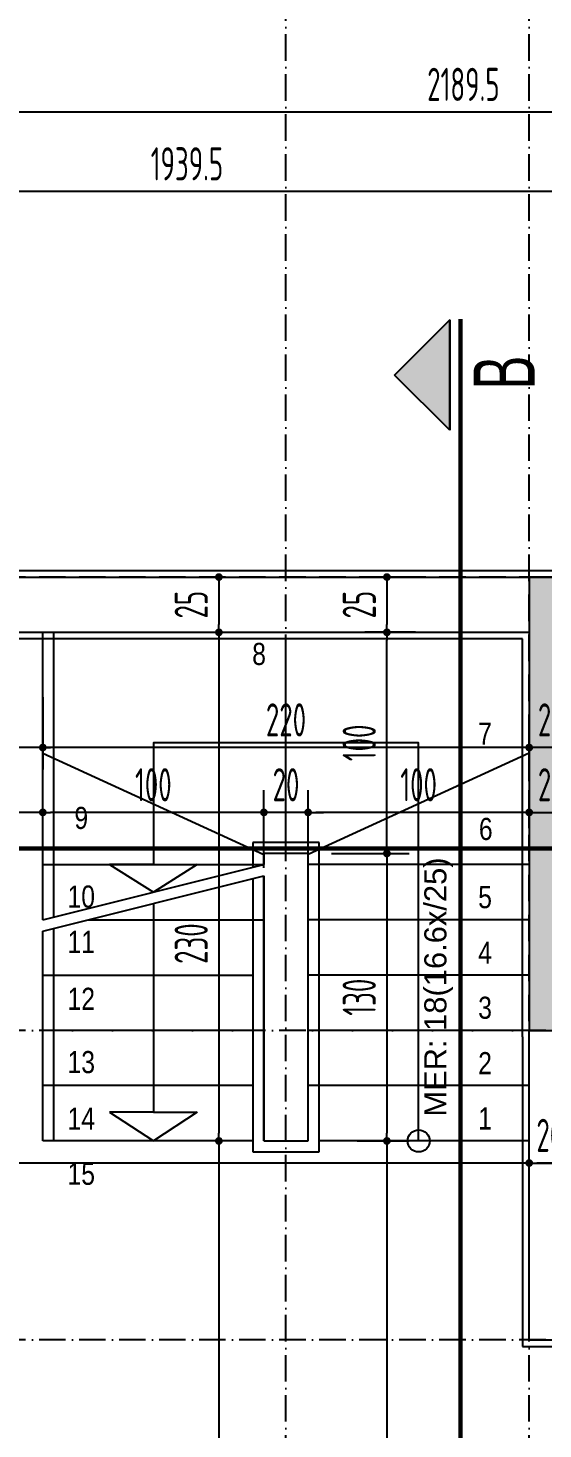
# Model space of a CAD drawing. Extents: x 41749 to 92598, y -24291 to 29432.
# Drawn here: x 49971 to 50204, y -22681 to -22048 of the extents above; entities that cross this region are included whole.
import ezdxf

# ---------------------------------------------------------------- set-up
doc = ezdxf.new("R2010")
doc.units = 0
doc.header["$MEASUREMENT"] = 0
doc.header["$PDMODE"] = 3
doc.linetypes.add('ACAD_ISO10W100', pattern=[18, 12, -3, 0, -3])
doc.linetypes.add('DASHED', pattern=[0.75, 0.5, -0.25])
doc.layers.get('0').update_dxf_attribs({"linetype": 'CONTINUOUS'})
doc.layers.get('Defpoints').update_dxf_attribs({"linetype": 'CONTINUOUS'})
for name, color, linetype in [('AKS', 10, 'CONTINUOUS'), ('DUVAR', 6, 'CONTINUOUS'), ('İÇ ÖLÇÜ', 95, 'CONTINUOUS'), ('KOLON', 5, 'CONTINUOUS'), ('MERBAS', 231, 'CONTINUOUS'), ('MERDIVEN', 3, 'CONTINUOUS'), ('OLCU', 3, 'CONTINUOUS'), ('SıVA', 7, 'CONTINUOUS'), ('tar', 12, 'CONTINUOUS'), ('YAZI', 7, 'CONTINUOUS')]:
    doc.layers.add(name, color=color, linetype=linetype)
doc.styles.add('OLCU', font='isocpeur.ttf', dxfattribs={"width": 0.59})
doc.styles.add('POZ', font='arial.ttf', dxfattribs={"width": 0.8, "height": 12.5})
doc.dimstyles.new('OLCU3', dxfattribs={"dimscale": 0.5, "dimtxt": 30, "dimasz": 7, "dimexe": 20, "dimexo": 0, "dimgap": 10, "dimtad": 1, "dimdec": 4, "dimrnd": 0.5, "dimdsep": 46, "dimtxsty": 'OLCU', "dimblk1": 'DOT', "dimblk2": 'DOT', "dimsah": 1, "dimcen": 0.09, "dimclrt": 4, "dimadec": 0, "dimazin": 0, "dimtfac": 1, "dimtdec": 4, "dimtix": 1, "dimtmove": 2, "dimatfit": 3, "dimfxl": 0, "dimtolj": 1, "dimtzin": 0, "dimarcsym": 0})

# ---------------------------------------------------------------- blocks, each defined once
blk = doc.blocks.new('DOT')
at = {"color": 0, "linetype": 'ByBlock'}
blk.add_line((-0.5, 0), (-1, 0), dxfattribs=at)
at = {"color": 0, "linetype": 'ByBlock', "const_width": 0.5}
blk.add_lwpolyline([(-0.25, 0, 1), (0.25, 0, 1)], format="xyb", close=True, dxfattribs=at)
blk = doc.blocks.new('*D2386')
at = {"layer": 'Defpoints', "color": 0, "transparency": 16777216}
for p in [(49072.8, -22085.67), (51262.32, -22295.96), (49072.8, -22343.23)]:
    blk.add_point(p, dxfattribs=at)
at = {"layer": 'OLCU', "color": 0, "lineweight": -2, "transparency": 16777216}
for p, q in [((49072.8, -22110.67), (49072.8, -22075.67)), ((51262.32, -22110.67), (51262.32, -22075.67)), ((51258.82, -22085.67), (49076.3, -22085.67))]:
    blk.add_line(p, q, dxfattribs=at)
at = {"layer": 'OLCU', "color": 0, "lineweight": -2, "transparency": 16777216, "xscale": 3.5, "yscale": 3.5, "zscale": 3.5, "rotation": 180}
blk.add_blockref('DOT', (49072.8, -22085.67), dxfattribs=at)
at = {"layer": 'OLCU', "color": 0, "lineweight": -2, "transparency": 16777216, "xscale": 3.5, "yscale": 3.5, "zscale": 3.5}
blk.add_blockref('DOT', (51262.32, -22085.67), dxfattribs=at)
at = {"layer": 'OLCU', "color": 4, "transparency": 16777216, "insert": (50167.56, -22073.17), "char_height": 15, "attachment_point": 5, "style": 'OLCU'}
blk.add_mtext('\\A1;2189.5', dxfattribs=at)
blk = doc.blocks.new('*D2436')
at = {"layer": 'Defpoints', "color": 0, "transparency": 16777216}
for p in [(50217.32, -22310.8), (50197.32, -22373.06), (50197.32, -22377.68)]:
    blk.add_point(p, dxfattribs=at)
at = {"layer": 'İÇ ÖLÇÜ', "color": 0, "lineweight": -2, "transparency": 16777216}
for p, q in [((50217.32, -22348.06), (50217.32, -22383.06)), ((50197.32, -22377.68), (50197.32, -22363.06)), ((50193.82, -22373.06), (50190.32, -22373.06)), ((50217.32, -22373.06), (50197.32, -22373.06)), ((50220.82, -22373.06), (50224.32, -22373.06))]:
    blk.add_line(p, q, dxfattribs=at)
at = {"layer": 'İÇ ÖLÇÜ', "color": 0, "lineweight": -2, "transparency": 16777216, "xscale": 3.5, "yscale": 3.5, "zscale": 3.5}
blk.add_blockref('DOT', (50197.32, -22373.06), dxfattribs=at)
at = {"layer": 'İÇ ÖLÇÜ', "color": 0, "lineweight": -2, "transparency": 16777216, "xscale": 3.5, "yscale": 3.5, "zscale": 3.5, "rotation": 180}
blk.add_blockref('DOT', (50217.32, -22373.06), dxfattribs=at)
at = {"layer": 'İÇ ÖLÇÜ', "color": 4, "transparency": 16777216, "insert": (50207.32, -22360.56), "char_height": 15, "attachment_point": 5, "style": 'OLCU'}
blk.add_mtext('\\A1;20', dxfattribs=at)
blk = doc.blocks.new('*D2437')
at = {"layer": 'Defpoints', "color": 0, "transparency": 16777216}
for p in [(49527.32, -22373.06), (50197.32, -22377.68), (49527.32, -22383.06)]:
    blk.add_point(p, dxfattribs=at)
at = {"layer": 'İÇ ÖLÇÜ', "color": 0, "lineweight": -2, "transparency": 16777216}
for p, q in [((49527.32, -22383.06), (49527.32, -22363.06)), ((50197.32, -22377.68), (50197.32, -22363.06)), ((50193.82, -22373.06), (49530.82, -22373.06))]:
    blk.add_line(p, q, dxfattribs=at)
at = {"layer": 'İÇ ÖLÇÜ', "color": 0, "lineweight": -2, "transparency": 16777216, "xscale": 3.5, "yscale": 3.5, "zscale": 3.5, "rotation": 180}
blk.add_blockref('DOT', (49527.32, -22373.06), dxfattribs=at)
at = {"layer": 'İÇ ÖLÇÜ', "color": 0, "lineweight": -2, "transparency": 16777216, "xscale": 3.5, "yscale": 3.5, "zscale": 3.5}
blk.add_blockref('DOT', (50197.32, -22373.06), dxfattribs=at)
at = {"layer": 'İÇ ÖLÇÜ', "color": 4, "transparency": 16777216, "insert": (49862.32, -22360.56), "char_height": 15, "attachment_point": 5, "style": 'OLCU'}
blk.add_mtext('\\A1;670', dxfattribs=at)
blk = doc.blocks.new('*D2445')
at = {"layer": 'Defpoints', "color": 0, "transparency": 16777216}
for p in [(50217.32, -22534.18), (50197.32, -22560.94), (50197.32, -22560.94)]:
    blk.add_point(p, dxfattribs=at)
at = {"layer": 'İÇ ÖLÇÜ', "color": 0, "lineweight": -2, "transparency": 16777216}
for p, q in [((50217.32, -22535.94), (50217.32, -22570.94)), ((50197.32, -22560.94), (50197.32, -22550.94)), ((50213.82, -22560.94), (50200.82, -22560.94))]:
    blk.add_line(p, q, dxfattribs=at)
at = {"layer": 'İÇ ÖLÇÜ', "color": 0, "lineweight": -2, "transparency": 16777216, "xscale": 3.5, "yscale": 3.5, "zscale": 3.5, "rotation": 180}
blk.add_blockref('DOT', (50197.32, -22560.94), dxfattribs=at)
at = {"layer": 'İÇ ÖLÇÜ', "color": 0, "lineweight": -2, "transparency": 16777216, "xscale": 3.5, "yscale": 3.5, "zscale": 3.5}
blk.add_blockref('DOT', (50217.32, -22560.94), dxfattribs=at)
at = {"layer": 'İÇ ÖLÇÜ', "color": 4, "transparency": 16777216, "insert": (50206.63, -22548.44), "char_height": 15, "attachment_point": 5, "style": 'OLCU'}
blk.add_mtext('\\A1;20', dxfattribs=at)
blk = doc.blocks.new('*D2446')
at = {"layer": 'Defpoints', "color": 0, "transparency": 16777216}
for p in [(49527.32, -22537.49), (49527.32, -22560.94), (50197.32, -22570.96)]:
    blk.add_point(p, dxfattribs=at)
at = {"layer": 'İÇ ÖLÇÜ', "color": 0, "lineweight": -2, "transparency": 16777216}
for p, q in [((49527.32, -22537.49), (49527.32, -22570.94)), ((50197.32, -22570.96), (50197.32, -22550.94)), ((50193.82, -22560.94), (49530.82, -22560.94))]:
    blk.add_line(p, q, dxfattribs=at)
at = {"layer": 'İÇ ÖLÇÜ', "color": 0, "lineweight": -2, "transparency": 16777216, "xscale": 3.5, "yscale": 3.5, "zscale": 3.5, "rotation": 180}
blk.add_blockref('DOT', (49527.32, -22560.94), dxfattribs=at)
at = {"layer": 'İÇ ÖLÇÜ', "color": 0, "lineweight": -2, "transparency": 16777216, "xscale": 3.5, "yscale": 3.5, "zscale": 3.5}
blk.add_blockref('DOT', (50197.32, -22560.94), dxfattribs=at)
at = {"layer": 'İÇ ÖLÇÜ', "color": 4, "transparency": 16777216, "insert": (49862.32, -22548.44), "char_height": 15, "attachment_point": 5, "style": 'OLCU'}
blk.add_mtext('\\A1;670', dxfattribs=at)
blk = doc.blocks.new('*D2576')
at = {"layer": 'Defpoints', "color": 0, "transparency": 16777216}
for p in [(49977.32, -22350.24), (50197.32, -22364.22), (49977.32, -22373.06)]:
    blk.add_point(p, dxfattribs=at)
at = {"layer": 'İÇ ÖLÇÜ', "color": 0, "lineweight": -2, "transparency": 16777216}
for p, q in [((49977.32, -22350.24), (49977.32, -22383.06)), ((50197.32, -22364.22), (50197.32, -22383.06)), ((50193.82, -22373.06), (49980.82, -22373.06))]:
    blk.add_line(p, q, dxfattribs=at)
at = {"layer": 'İÇ ÖLÇÜ', "color": 0, "lineweight": -2, "transparency": 16777216, "xscale": 3.5, "yscale": 3.5, "zscale": 3.5, "rotation": 180}
blk.add_blockref('DOT', (49977.32, -22373.06), dxfattribs=at)
at = {"layer": 'İÇ ÖLÇÜ', "color": 0, "lineweight": -2, "transparency": 16777216, "xscale": 3.5, "yscale": 3.5, "zscale": 3.5}
blk.add_blockref('DOT', (50197.32, -22373.06), dxfattribs=at)
at = {"layer": 'İÇ ÖLÇÜ', "color": 4, "transparency": 16777216, "insert": (50087.32, -22360.56), "char_height": 15, "attachment_point": 5, "style": 'OLCU'}
blk.add_mtext('\\A1;220', dxfattribs=at)
blk = doc.blocks.new('*D2577')
at = {"layer": 'Defpoints', "color": 0, "transparency": 16777216}
for p in [(49527.32, -22350.24), (49977.32, -22350.24), (49527.32, -22373.06)]:
    blk.add_point(p, dxfattribs=at)
at = {"layer": 'İÇ ÖLÇÜ', "color": 0, "lineweight": -2, "transparency": 16777216}
for p, q in [((49527.32, -22350.24), (49527.32, -22383.06)), ((49977.32, -22350.24), (49977.32, -22383.06)), ((49973.82, -22373.06), (49530.82, -22373.06))]:
    blk.add_line(p, q, dxfattribs=at)
at = {"layer": 'İÇ ÖLÇÜ', "color": 0, "lineweight": -2, "transparency": 16777216, "xscale": 3.5, "yscale": 3.5, "zscale": 3.5, "rotation": 180}
blk.add_blockref('DOT', (49527.32, -22373.06), dxfattribs=at)
at = {"layer": 'İÇ ÖLÇÜ', "color": 0, "lineweight": -2, "transparency": 16777216, "xscale": 3.5, "yscale": 3.5, "zscale": 3.5}
blk.add_blockref('DOT', (49977.32, -22373.06), dxfattribs=at)
at = {"layer": 'İÇ ÖLÇÜ', "color": 4, "transparency": 16777216, "insert": (49752.32, -22360.56), "char_height": 15, "attachment_point": 5, "style": 'OLCU'}
blk.add_mtext('\\A1;450', dxfattribs=at)
blk = doc.blocks.new('*D2578')
at = {"layer": 'Defpoints', "color": 0, "transparency": 16777216}
for p in [(50097.32, -22402.39), (50197.32, -22409.58), (50097.32, -22440.9)]:
    blk.add_point(p, dxfattribs=at)
at = {"layer": 'İÇ ÖLÇÜ', "color": 0, "lineweight": -2, "transparency": 16777216}
for p, q in [((50097.32, -22427.39), (50097.32, -22392.39)), ((50197.32, -22409.58), (50197.32, -22392.39)), ((50193.82, -22402.39), (50100.82, -22402.39))]:
    blk.add_line(p, q, dxfattribs=at)
at = {"layer": 'İÇ ÖLÇÜ', "color": 0, "lineweight": -2, "transparency": 16777216, "xscale": 3.5, "yscale": 3.5, "zscale": 3.5, "rotation": 180}
blk.add_blockref('DOT', (50097.32, -22402.39), dxfattribs=at)
at = {"layer": 'İÇ ÖLÇÜ', "color": 0, "lineweight": -2, "transparency": 16777216, "xscale": 3.5, "yscale": 3.5, "zscale": 3.5}
blk.add_blockref('DOT', (50197.32, -22402.39), dxfattribs=at)
at = {"layer": 'İÇ ÖLÇÜ', "color": 4, "transparency": 16777216, "insert": (50147.32, -22389.89), "char_height": 15, "attachment_point": 5, "style": 'OLCU'}
blk.add_mtext('\\A1;100', dxfattribs=at)
blk = doc.blocks.new('*D2579')
at = {"layer": 'Defpoints', "color": 0, "transparency": 16777216}
for p in [(50077.32, -22402.39), (50097.32, -22440.9), (50077.32, -22450.96)]:
    blk.add_point(p, dxfattribs=at)
at = {"layer": 'MERDIVEN', "color": 0, "lineweight": -2, "transparency": 16777216}
for p, q in [((50077.32, -22427.39), (50077.32, -22392.39)), ((50097.32, -22427.39), (50097.32, -22392.39)), ((50073.82, -22402.39), (50070.32, -22402.39)), ((50097.32, -22402.39), (50077.32, -22402.39)), ((50100.82, -22402.39), (50104.32, -22402.39))]:
    blk.add_line(p, q, dxfattribs=at)
at = {"layer": 'MERDIVEN', "color": 0, "lineweight": -2, "transparency": 16777216, "xscale": 3.5, "yscale": 3.5, "zscale": 3.5}
blk.add_blockref('DOT', (50077.32, -22402.39), dxfattribs=at)
at = {"layer": 'MERDIVEN', "color": 0, "lineweight": -2, "transparency": 16777216, "xscale": 3.5, "yscale": 3.5, "zscale": 3.5, "rotation": 180}
blk.add_blockref('DOT', (50097.32, -22402.39), dxfattribs=at)
at = {"layer": 'MERDIVEN', "color": 4, "transparency": 16777216, "insert": (50087.32, -22389.89), "char_height": 15, "attachment_point": 5, "style": 'OLCU'}
blk.add_mtext('\\A1;20', dxfattribs=at)
blk = doc.blocks.new('*D2580')
at = {"layer": 'Defpoints', "color": 0, "transparency": 16777216}
for p in [(49977.32, -22402.39), (49977.32, -22443.51), (50077.32, -22450.96)]:
    blk.add_point(p, dxfattribs=at)
at = {"layer": 'MERDIVEN', "color": 0, "lineweight": -2, "transparency": 16777216}
for p, q in [((49977.32, -22427.39), (49977.32, -22392.39)), ((50077.32, -22427.39), (50077.32, -22392.39)), ((50073.82, -22402.39), (49980.82, -22402.39))]:
    blk.add_line(p, q, dxfattribs=at)
at = {"layer": 'MERDIVEN', "color": 0, "lineweight": -2, "transparency": 16777216, "xscale": 3.5, "yscale": 3.5, "zscale": 3.5, "rotation": 180}
blk.add_blockref('DOT', (49977.32, -22402.39), dxfattribs=at)
at = {"layer": 'MERDIVEN', "color": 0, "lineweight": -2, "transparency": 16777216, "xscale": 3.5, "yscale": 3.5, "zscale": 3.5}
blk.add_blockref('DOT', (50077.32, -22402.39), dxfattribs=at)
at = {"layer": 'MERDIVEN', "color": 4, "transparency": 16777216, "insert": (50027.32, -22389.89), "char_height": 15, "attachment_point": 5, "style": 'OLCU'}
blk.add_mtext('\\A1;100', dxfattribs=at)
blk = doc.blocks.new('*D2581')
at = {"layer": 'Defpoints', "color": 0, "transparency": 16777216}
for p in [(49472.32, -22402.39), (49977.32, -22443.51), (49472.32, -22472.99)]:
    blk.add_point(p, dxfattribs=at)
at = {"layer": 'İÇ ÖLÇÜ', "color": 0, "lineweight": -2, "transparency": 16777216}
for p, q in [((49472.32, -22427.39), (49472.32, -22392.39)), ((49977.32, -22427.39), (49977.32, -22392.39)), ((49973.82, -22402.39), (49475.82, -22402.39))]:
    blk.add_line(p, q, dxfattribs=at)
at = {"layer": 'İÇ ÖLÇÜ', "color": 0, "lineweight": -2, "transparency": 16777216, "xscale": 3.5, "yscale": 3.5, "zscale": 3.5, "rotation": 180}
blk.add_blockref('DOT', (49472.32, -22402.39), dxfattribs=at)
at = {"layer": 'İÇ ÖLÇÜ', "color": 0, "lineweight": -2, "transparency": 16777216, "xscale": 3.5, "yscale": 3.5, "zscale": 3.5}
blk.add_blockref('DOT', (49977.32, -22402.39), dxfattribs=at)
at = {"layer": 'İÇ ÖLÇÜ', "color": 4, "transparency": 16777216, "insert": (49724.82, -22389.89), "char_height": 15, "attachment_point": 5, "style": 'OLCU'}
blk.add_mtext('\\A1;505', dxfattribs=at)
blk = doc.blocks.new('*D2582')
at = {"layer": 'Defpoints', "color": 0, "transparency": 16777216}
for p in [(50027.57, -22295.96), (50027.57, -22320.96), (50056.96, -22320.96)]:
    blk.add_point(p, dxfattribs=at)
at = {"layer": 'İÇ ÖLÇÜ', "color": 0, "lineweight": -2, "transparency": 16777216}
for p, q in [((50031.96, -22295.96), (50066.96, -22295.96)), ((50056.96, -22299.46), (50056.96, -22317.46)), ((50031.96, -22320.96), (50066.96, -22320.96))]:
    blk.add_line(p, q, dxfattribs=at)
at = {"layer": 'İÇ ÖLÇÜ', "color": 0, "lineweight": -2, "transparency": 16777216, "xscale": 3.5, "yscale": 3.5, "zscale": 3.5}
for p, rotation in [((50056.96, -22295.96), 90), ((50056.96, -22320.96), 270)]:
    blk.add_blockref('DOT', p, dxfattribs=dict(at, rotation=rotation))
at = {"layer": 'İÇ ÖLÇÜ', "color": 4, "transparency": 16777216, "insert": (50044.46, -22308.46), "char_height": 15, "attachment_point": 5, "rotation": 90, "style": 'OLCU'}
blk.add_mtext('\\A1;25', dxfattribs=at)
blk = doc.blocks.new('*D2583')
at = {"layer": 'Defpoints', "color": 0, "transparency": 16777216}
for p in [(50027.57, -22320.96), (50056.96, -22550.96), (50056.96, -22550.96)]:
    blk.add_point(p, dxfattribs=at)
at = {"layer": 'İÇ ÖLÇÜ', "color": 0, "lineweight": -2, "transparency": 16777216}
for p, q in [((50031.96, -22320.96), (50066.96, -22320.96)), ((50056.96, -22324.46), (50056.96, -22547.46)), ((50056.96, -22550.96), (50046.96, -22550.96))]:
    blk.add_line(p, q, dxfattribs=at)
at = {"layer": 'İÇ ÖLÇÜ', "color": 0, "lineweight": -2, "transparency": 16777216, "xscale": 3.5, "yscale": 3.5, "zscale": 3.5}
for p, rotation in [((50056.96, -22320.96), 90), ((50056.96, -22550.96), 270)]:
    blk.add_blockref('DOT', p, dxfattribs=dict(at, rotation=rotation))
at = {"layer": 'İÇ ÖLÇÜ', "color": 4, "transparency": 16777216, "insert": (50044.46, -22461.73), "char_height": 15, "attachment_point": 5, "rotation": 90, "style": 'OLCU'}
blk.add_mtext('\\A1;230', dxfattribs=at)
blk = doc.blocks.new('*D2584')
at = {"layer": 'Defpoints', "color": 0, "transparency": 16777216}
for p in [(50145.91, -22295.96), (50132.96, -22320.96), (50145.91, -22320.96)]:
    blk.add_point(p, dxfattribs=at)
at = {"layer": 'İÇ ÖLÇÜ', "color": 0, "lineweight": -2, "transparency": 16777216}
for p, q in [((50145.91, -22295.96), (50122.96, -22295.96)), ((50132.96, -22299.46), (50132.96, -22317.46)), ((50145.91, -22320.96), (50122.96, -22320.96))]:
    blk.add_line(p, q, dxfattribs=at)
at = {"layer": 'İÇ ÖLÇÜ', "color": 0, "lineweight": -2, "transparency": 16777216, "xscale": 3.5, "yscale": 3.5, "zscale": 3.5}
for p, rotation in [((50132.96, -22295.96), 90), ((50132.96, -22320.96), 270)]:
    blk.add_blockref('DOT', p, dxfattribs=dict(at, rotation=rotation))
at = {"layer": 'İÇ ÖLÇÜ', "color": 4, "transparency": 16777216, "insert": (50120.46, -22308.46), "char_height": 15, "attachment_point": 5, "rotation": 90, "style": 'OLCU'}
blk.add_mtext('\\A1;25', dxfattribs=at)
blk = doc.blocks.new('*D2585')
at = {"layer": 'Defpoints', "color": 0, "transparency": 16777216}
for p in [(50091.63, -22420.96), (50119.57, -22550.96), (50132.96, -22550.96)]:
    blk.add_point(p, dxfattribs=at)
at = {"layer": 'İÇ ÖLÇÜ', "color": 0, "lineweight": -2, "transparency": 16777216}
for p, q in [((50107.96, -22420.96), (50142.96, -22420.96)), ((50132.96, -22424.46), (50132.96, -22547.46)), ((50119.57, -22550.96), (50142.96, -22550.96))]:
    blk.add_line(p, q, dxfattribs=at)
at = {"layer": 'İÇ ÖLÇÜ', "color": 0, "lineweight": -2, "transparency": 16777216, "xscale": 3.5, "yscale": 3.5, "zscale": 3.5}
for p, rotation in [((50132.96, -22420.96), 90), ((50132.96, -22550.96), 270)]:
    blk.add_blockref('DOT', p, dxfattribs=dict(at, rotation=rotation))
at = {"layer": 'İÇ ÖLÇÜ', "color": 4, "transparency": 16777216, "insert": (50120.46, -22485.96), "char_height": 15, "attachment_point": 5, "rotation": 90, "style": 'OLCU'}
blk.add_mtext('\\A1;130', dxfattribs=at)
blk = doc.blocks.new('*D2575')
at = {"layer": 'Defpoints', "color": 0, "transparency": 16777216}
for p in [(50132.96, -22320.96), (50145.91, -22320.96), (50091.63, -22420.96)]:
    blk.add_point(p, dxfattribs=at)
at = {"layer": 'İÇ ÖLÇÜ', "color": 0, "lineweight": -2, "transparency": 16777216}
for p, q in [((50145.91, -22320.96), (50122.96, -22320.96)), ((50132.96, -22417.46), (50132.96, -22324.46)), ((50107.96, -22420.96), (50142.96, -22420.96))]:
    blk.add_line(p, q, dxfattribs=at)
at = {"layer": 'İÇ ÖLÇÜ', "color": 0, "lineweight": -2, "transparency": 16777216, "xscale": 3.5, "yscale": 3.5, "zscale": 3.5}
for p, rotation in [((50132.96, -22320.96), 90), ((50132.96, -22420.96), 270)]:
    blk.add_blockref('DOT', p, dxfattribs=dict(at, rotation=rotation))
at = {"layer": 'İÇ ÖLÇÜ', "color": 4, "transparency": 16777216, "insert": (50120.46, -22370.96), "char_height": 15, "attachment_point": 5, "rotation": 90, "style": 'OLCU'}
blk.add_mtext('\\A1;100', dxfattribs=at)
blk = doc.blocks.new('*D2586')
at = {"layer": 'Defpoints', "color": 0, "transparency": 16777216}
for p in [(50217.32, -22400.96), (50217.32, -22402.39), (50197.32, -22409.58)]:
    blk.add_point(p, dxfattribs=at)
at = {"layer": 'İÇ ÖLÇÜ', "color": 0, "lineweight": -2, "transparency": 16777216}
for p, q in [((50197.32, -22409.58), (50197.32, -22392.39)), ((50217.32, -22400.96), (50217.32, -22412.39)), ((50193.82, -22402.39), (50190.32, -22402.39)), ((50197.32, -22402.39), (50217.32, -22402.39)), ((50220.82, -22402.39), (50224.32, -22402.39))]:
    blk.add_line(p, q, dxfattribs=at)
at = {"layer": 'İÇ ÖLÇÜ', "color": 0, "lineweight": -2, "transparency": 16777216, "xscale": 3.5, "yscale": 3.5, "zscale": 3.5}
blk.add_blockref('DOT', (50197.32, -22402.39), dxfattribs=at)
at = {"layer": 'İÇ ÖLÇÜ', "color": 0, "lineweight": -2, "transparency": 16777216, "xscale": 3.5, "yscale": 3.5, "zscale": 3.5, "rotation": 180}
blk.add_blockref('DOT', (50217.32, -22402.39), dxfattribs=at)
at = {"layer": 'İÇ ÖLÇÜ', "color": 4, "transparency": 16777216, "insert": (50207.32, -22389.89), "char_height": 15, "attachment_point": 5, "style": 'OLCU'}
blk.add_mtext('\\A1;20', dxfattribs=at)
blk = doc.blocks.new('*D2590')
at = {"layer": 'Defpoints', "color": 0, "transparency": 16777216}
for p in [(50119.57, -22550.96), (50132.96, -23190.96), (50150.13, -23190.96)]:
    blk.add_point(p, dxfattribs=at)
at = {"layer": 'İÇ ÖLÇÜ', "color": 0, "lineweight": -2, "transparency": 16777216}
for p, q in [((50119.57, -22550.96), (50142.96, -22550.96)), ((50132.96, -22554.46), (50132.96, -23187.46)), ((50150.13, -23190.96), (50122.96, -23190.96))]:
    blk.add_line(p, q, dxfattribs=at)
at = {"layer": 'İÇ ÖLÇÜ', "color": 0, "lineweight": -2, "transparency": 16777216, "xscale": 3.5, "yscale": 3.5, "zscale": 3.5}
for p, rotation in [((50132.96, -22550.96), 90), ((50132.96, -23190.96), 270)]:
    blk.add_blockref('DOT', p, dxfattribs=dict(at, rotation=rotation))
at = {"layer": 'İÇ ÖLÇÜ', "color": 4, "transparency": 16777216, "insert": (50120.46, -22870.96), "char_height": 15, "attachment_point": 5, "rotation": 90, "style": 'OLCU'}
blk.add_mtext('\\A1;640', dxfattribs=at)
blk = doc.blocks.new('*D2592')
at = {"layer": 'Defpoints', "color": 0, "transparency": 16777216}
for p in [(50056.96, -22550.96), (50056.96, -23190.96), (50082.97, -23190.96)]:
    blk.add_point(p, dxfattribs=at)
at = {"layer": 'İÇ ÖLÇÜ', "color": 0, "lineweight": -2, "transparency": 16777216}
for p, q in [((50056.96, -22550.96), (50046.96, -22550.96)), ((50056.96, -22554.46), (50056.96, -23187.46)), ((50081.96, -23190.96), (50046.96, -23190.96))]:
    blk.add_line(p, q, dxfattribs=at)
at = {"layer": 'İÇ ÖLÇÜ', "color": 0, "lineweight": -2, "transparency": 16777216, "xscale": 3.5, "yscale": 3.5, "zscale": 3.5}
for p, rotation in [((50056.96, -22550.96), 90), ((50056.96, -23190.96), 270)]:
    blk.add_blockref('DOT', p, dxfattribs=dict(at, rotation=rotation))
at = {"layer": 'İÇ ÖLÇÜ', "color": 4, "transparency": 16777216, "insert": (50044.46, -22870.96), "char_height": 15, "attachment_point": 5, "rotation": 90, "style": 'OLCU'}
blk.add_mtext('\\A1;640', dxfattribs=at)
blk = doc.blocks.new('*D2769')
at = {"layer": 'Defpoints', "color": 0, "transparency": 16777216}
for p in [(50197.32, -22560.94), (50377.32, -22560.94), (50377.32, -22570.94)]:
    blk.add_point(p, dxfattribs=at)
at = {"layer": 'İÇ ÖLÇÜ', "color": 0, "lineweight": -2, "transparency": 16777216}
for p, q in [((50197.32, -22560.94), (50197.32, -22550.94)), ((50377.32, -22570.94), (50377.32, -22550.94)), ((50200.82, -22560.94), (50373.82, -22560.94))]:
    blk.add_line(p, q, dxfattribs=at)
at = {"layer": 'İÇ ÖLÇÜ', "color": 0, "lineweight": -2, "transparency": 16777216, "xscale": 3.5, "yscale": 3.5, "zscale": 3.5, "rotation": 180}
blk.add_blockref('DOT', (50197.32, -22560.94), dxfattribs=at)
at = {"layer": 'İÇ ÖLÇÜ', "color": 0, "lineweight": -2, "transparency": 16777216, "xscale": 3.5, "yscale": 3.5, "zscale": 3.5}
blk.add_blockref('DOT', (50377.32, -22560.94), dxfattribs=at)
at = {"layer": 'İÇ ÖLÇÜ', "color": 4, "transparency": 16777216, "insert": (50344.7, -22548.44), "char_height": 15, "attachment_point": 5, "style": 'OLCU'}
blk.add_mtext('\\A1;180', dxfattribs=at)
blk = doc.blocks.new('*D2799')
at = {"layer": 'Defpoints', "color": 0, "transparency": 16777216}
for p in [(49072.8, -22121.6), (51012.23, -22292.96), (49072.8, -22334.44)]:
    blk.add_point(p, dxfattribs=at)
at = {"layer": 'OLCU', "color": 0, "lineweight": -2, "transparency": 16777216}
for p, q in [((49072.8, -22146.6), (49072.8, -22111.6)), ((51012.23, -22146.6), (51012.23, -22111.6)), ((51008.73, -22121.6), (49076.3, -22121.6))]:
    blk.add_line(p, q, dxfattribs=at)
at = {"layer": 'OLCU', "color": 0, "lineweight": -2, "transparency": 16777216, "xscale": 3.5, "yscale": 3.5, "zscale": 3.5, "rotation": 180}
blk.add_blockref('DOT', (49072.8, -22121.6), dxfattribs=at)
at = {"layer": 'OLCU', "color": 0, "lineweight": -2, "transparency": 16777216, "xscale": 3.5, "yscale": 3.5, "zscale": 3.5}
blk.add_blockref('DOT', (51012.23, -22121.6), dxfattribs=at)
at = {"layer": 'OLCU', "color": 4, "transparency": 16777216, "insert": (50042.51, -22109.1), "char_height": 15, "attachment_point": 5, "style": 'OLCU'}
blk.add_mtext('\\A1;1939.5', dxfattribs=at)

msp = doc.modelspace()

# ---------------------------------------------------------------- hatches: boundary and pattern name
at = {"layer": 'KOLON'}
msp.add_hatch(color=256, dxfattribs=at).paths.add_polyline_path([(50136.40931, -22204.59891), (50161.40931, -22229.59891), (50161.40931, -22179.59891)])
at = {"layer": 'tar'}
h = msp.add_hatch(dxfattribs=at)
h.set_pattern_fill('ANSI33', color=256, scale=40, style=0)
h.set_pattern_definition([(45, (16.363, 0.385), (-7.0710678, 7.0710678), []), (45, (23.434, 0.385), (-7.0710678, 7.0710678), [5, -2.5])])
h.paths.add_polyline_path([(50787.31654, -22355.95522), (50767.31654, -22355.95522), (50767.31654, -22377.10746), (50767.31654, -22418.70461), (50787.31654, -22418.70461)])
h.paths.add_polyline_path([(49692.31654, -22295.95522), (49662.31654, -22295.95522), (49662.31654, -22355.95522), (49692.31654, -22355.95522)])
h.paths.add_polyline_path([(50217.31654, -22295.95522), (50207.31654, -22295.95522), (50197.31654, -22295.95522), (50197.31654, -22500.95522), (50217.31654, -22500.95522)])
h.paths.add_polyline_path([(50397.31654, -22295.95522), (50387.31654, -22295.95522), (50377.31654, -22295.95522), (50377.31654, -22500.95522), (50397.31654, -22500.95522)])
h.paths.add_polyline_path([(50757.31654, -22355.95522), (50787.31654, -22355.95522), (50787.31654, -22295.95522), (50757.31654, -22295.95522)])
h.paths.add_polyline_path([(51107.16801, -22295.95522), (51107.16801, -22325.95522), (51166.16801, -22325.95522), (51166.16801, -22295.95522)])
h.paths.add_polyline_path([(49692.31654, -22580.95522), (49662.31654, -22580.95522), (49662.31654, -22640.95522), (49692.31654, -22640.95522)])
h.paths.add_polyline_path([(50377.31654, -22610.95522), (50377.31654, -22640.95522), (50437.31654, -22640.95522), (50437.31654, -22610.95522)])
h.paths.add_polyline_path([(50787.31654, -22640.95522), (50787.31654, -22610.95522), (50727.31654, -22610.95522), (50727.31654, -22640.95522)])
h.paths.add_polyline_path([(49692.31654, -23110.95522), (49692.31654, -23080.95522), (49632.31654, -23080.95522), (49632.31654, -23110.95522)])
h.paths.add_polyline_path([(50117.31654, -23155.95517), (50087.31654, -23155.95517), (50087.31654, -23215.95517), (50117.31654, -23215.95517)])
h.paths.add_polyline_path([(50617.31654, -23155.95517), (50587.31654, -23155.95517), (50587.31654, -23215.95517), (50617.31654, -23215.95517)])
h.paths.add_polyline_path([(51106.16801, -23080.95522), (51106.16801, -23110.95522), (51166.16801, -23110.95522), (51166.16801, -23080.95522)])
h.paths.add_polyline_path([(50768.25654, -22349.30589), (50786.37654, -22349.30589), (50786.37654, -22371.80589), (50768.25654, -22371.80589)], flags=9)

# ---------------------------------------------------------------- linework, layer by layer
at = {"layer": 'AKS', "linetype": 'ACAD_ISO10W100'}
for p, q in [((50087.31654, -23981.06183), (50087.31654, -21977.67894)), ((50197.31654, -23981.06183), (50197.31654, -21977.67894)), ((51562.31654, -22295.95522), (48825.56622, -22295.95522)), ((51562.31654, -22500.95522), (48825.02308, -22500.95522)), ((51562.31654, -22640.95522), (48825.02308, -22640.95522))]:
    msp.add_line(p, q, dxfattribs=at)
at = {"layer": 'DUVAR'}
for p, q in [((50187.31654, -22295.95522), (50197.31654, -22295.95522)), ((50197.31654, -22640.95522), (50197.31654, -22500.95522)), ((50197.31654, -22640.95522), (50377.31654, -22640.95522))]:
    msp.add_line(p, q, dxfattribs=at)
for points in [[(49692.31654, -22295.95522), (50197.31654, -22295.95522)], [(49692.31654, -22320.95522), (50197.31654, -22320.95522)]]:
    msp.add_lwpolyline(points, dxfattribs=at)
at = {"layer": 'KOLON'}
for p, q in [((50161.40931, -22179.59891), (50136.40931, -22204.59891)), ((50136.40931, -22204.59891), (50161.40931, -22179.59891)), ((50161.40931, -22229.59891), (50161.40931, -22179.59891)), ((50161.40931, -22179.59891), (50161.40931, -22229.59891)), ((50161.40931, -22229.59891), (50136.40931, -22204.59891)), ((50197.31654, -22295.95522), (50217.31654, -22295.95522)), ((50217.31654, -22295.95522), (50197.31654, -22295.95522)), ((50197.31654, -22295.95522), (50197.31654, -22500.95522)), ((50197.31654, -22295.95522), (50197.31654, -22500.95522)), ((50197.31654, -22500.95522), (50217.31654, -22500.95522))]:
    msp.add_line(p, q, dxfattribs=at)
at = {"layer": 'MERBAS', "linetype": 'DASHED', "ltscale": 40, "const_width": 2}
for points in [[(50166.23857, -23304.47964), (50166.23857, -22179.26292)], [(50166.23857, -23304.47965), (50166.23857, -22179.26293)], [(48982.69775, -22418.70461), (51385.61099, -22418.70461)]]:
    msp.add_lwpolyline(points, dxfattribs=at)
at = {"layer": 'MERDIVEN'}
for p, q in [((49977.31654, -22450.95522), (49977.31654, -22320.95522)), ((49982.31654, -22449.70522), (49982.31654, -22320.95522)), ((50087.31654, -22420.95522), (50087.31654, -22323.95522)), ((49977.31654, -22375.5368), (50077.31654, -22421.37172)), ((50197.31654, -22375.5368), (50097.31654, -22421.37172)), ((50102.31654, -22415.95522), (50072.31654, -22415.95522)), ((50072.31654, -22415.95522), (50072.31654, -22427.20522)), ((50102.31654, -22555.95522), (50102.31654, -22415.95522)), ((49977.31654, -22425.95522), (50077.31654, -22425.95522)), ((49977.31654, -22450.95522), (50077.31654, -22425.95522)), ((50027.31654, -22425.95522), (50007.50737, -22425.95522)), ((50007.50737, -22425.95522), (50027.31654, -22438.45522)), ((50027.31654, -22425.95522), (50047.12571, -22425.95522)), ((50047.12571, -22425.95522), (50027.31654, -22438.45522)), ((50097.31654, -22420.95522), (50077.31654, -22420.95522)), ((50077.31654, -22425.95522), (50077.31654, -22420.95522)), ((50097.31654, -22420.95522), (50077.31654, -22420.95522)), ((50077.31654, -22420.95522), (50077.31654, -22425.95522)), ((50097.31654, -22550.95522), (50097.31654, -22420.95522)), ((50097.31654, -22550.95522), (50097.31654, -22420.95522)), ((50197.31654, -22425.95522), (50097.31654, -22425.95522)), ((49977.31654, -22456.1091), (50077.31654, -22431.1091)), ((50072.31654, -22432.3591), (50072.31654, -22555.95522)), ((50077.31654, -22550.95522), (50077.31654, -22431.1091)), ((50077.31654, -22431.1091), (50077.31654, -22550.95522)), ((49997.93207, -22450.95522), (50077.31654, -22450.95522)), ((50197.31654, -22450.95522), (50097.31654, -22450.95522)), ((49977.31654, -22550.95522), (49977.31654, -22456.1091)), ((49982.31654, -22550.95522), (49982.31654, -22454.8591)), ((49977.31654, -22475.95522), (50072.31654, -22475.95522)), ((50197.31654, -22475.95522), (50097.31654, -22475.95522)), ((50072.31654, -22500.95522), (49977.31654, -22500.95522)), ((50197.31654, -22500.95522), (50097.31654, -22500.95522)), ((50072.31654, -22525.95522), (49977.31654, -22525.95522)), ((50197.31654, -22525.95522), (50097.31654, -22525.95522)), ((50027.31654, -22537.90288), (50007.50737, -22537.90288)), ((50007.50737, -22537.90288), (50027.31654, -22550.95522)), ((50027.31654, -22537.90288), (50047.12571, -22537.90288)), ((50047.12571, -22537.90288), (50027.31654, -22550.95522)), ((50072.31654, -22550.95522), (49977.31654, -22550.95522)), ((50077.31654, -22550.95522), (50097.31654, -22550.95522)), ((50197.31654, -22550.95522), (50102.31654, -22550.95522)), ((50072.31654, -22555.95522), (50097.31654, -22555.95522)), ((50097.31654, -22555.95522), (50102.31654, -22555.95522))]:
    msp.add_line(p, q, dxfattribs=at)
for points in [[(50147.31654, -22550.95522), (50147.31654, -22370.95522), (50027.31654, -22370.95522), (50027.31654, -22425.95522)], [(50027.31654, -22443.6091), (50027.31654, -22537.90288)]]:
    msp.add_lwpolyline(points, dxfattribs=at)
msp.add_circle((50147.31654, -22550.95522), 5, dxfattribs=at)
at = {"layer": 'SıVA'}
for p, q in [((49069.7954, -22292.95522), (51012.22873, -22292.95522)), ((50194.31654, -22323.95522), (49695.31654, -22323.95522)), ((50194.31654, -22503.95522), (50194.31654, -22323.95522)), ((50194.31654, -22503.95522), (50194.31654, -22643.95522)), ((50194.31654, -22643.95522), (50440.31654, -22643.95522))]:
    msp.add_line(p, q, dxfattribs=at)

# ---------------------------------------------------------------- texts
at = {"layer": 'YAZI', "style": 'POZ'}
msp.add_text('MER: 18(16.6x/25)', height=10, rotation=90, dxfattribs=at).set_placement((50159.87756, -22539.9957))
at = {"layer": 'YAZI', "insert": (50185.97397, -22203.48166), "char_height": 27.648, "width": 481.0917888, "attachment_point": 5, "rotation": 90, "style": 'OLCU'}
msp.add_mtext('{\\fArial|b0|i0|c162|p34;B}', dxfattribs=at)
at = {"layer": 'YAZI', "char_height": 10, "width": 33.9177331, "attachment_point": 5, "style": 'POZ'}
for s, insert in [('8', (50075.13519, -22330.80025)), ('7', (50177.35767, -22366.74603)), ('9', (49994.71197, -22404.95925)), ('6', (50177.67408, -22409.94053)), ('10', (49994.71197, -22440.53008)), ('5', (50177.35767, -22440.7894)), ('11', (49994.71197, -22460.93149)), ('4', (50177.35767, -22465.7894)), ('12', (49994.71197, -22486.6867)), ('3', (50177.35767, -22490.7894)), ('13', (49994.71197, -22515.37614)), ('2', (50177.35767, -22515.7894)), ('14', (49994.71197, -22540.8779)), ('1', (50177.35767, -22540.7894)), ('15', (49994.71197, -22565.8779))]:
    msp.add_mtext(s, dxfattribs=dict(at, insert=insert))

# ---------------------------------------------------------------- dimensions: what is measured, and where the dimension line sits
at = {"layer": 'İÇ ÖLÇÜ'}
for base, p1, p2, picture, middle in [((50056.95614, -22320.95522), (50027.5711, -22295.95522), (50027.5711, -22320.95522), '*D2582', (50044.45614, -22308.45522)), ((50132.95762, -22320.95522), (50145.90937, -22295.95522), (50145.90937, -22320.95522), '*D2584', (50120.45762, -22308.45522)), ((50132.95762, -22320.95522), (50091.62502, -22420.95522), (50145.90937, -22320.95522), '*D2575', (50120.45762, -22370.95522)), ((50132.95762, -22550.95522), (50091.62502, -22420.95522), (50119.57384, -22550.95522), '*D2585', (50120.45762, -22485.95522)), ((50056.95614, -23190.95522), (50056.95614, -22550.95522), (50082.97068, -23190.95522), '*D2592', (50044.45614, -22870.95522)), ((50132.95762, -23190.95522), (50119.57384, -22550.95522), (50150.13003, -23190.95522), '*D2590', (50120.45762, -22870.95522))]:
    dim = msp.add_linear_dim(base=base, p1=p1, p2=p2, angle=90, dimstyle='OLCU3', dxfattribs=at)
    dim.commit()
    dim.dimension.update_dxf_attribs({"geometry": picture, "text_midpoint": middle})
for base, p1, p2, picture, middle in [((50197.31654, -22373.05589), (50217.31654, -22310.80423), (50197.31654, -22377.68184), '*D2436', (50207.31654, -22360.55589)), ((49527.31654, -22373.05589), (49977.31654, -22350.24283), (49527.31654, -22350.24283), '*D2577', (49752.31654, -22360.55589)), ((49527.31654, -22373.05589), (50197.31654, -22377.68184), (49527.31654, -22383.05589), '*D2437', (49862.31654, -22360.55589)), ((49977.31654, -22373.05589), (50197.31654, -22364.21573), (49977.31654, -22350.24283), '*D2576', (50087.31654, -22360.55589)), ((49472.31654, -22402.38914), (49977.31654, -22443.51048), (49472.31654, -22472.98533), '*D2581', (49724.81654, -22389.88914)), ((50097.31654, -22402.38914), (50197.31654, -22409.58299), (50097.31654, -22440.89905), '*D2578', (50147.31654, -22389.88914)), ((50217.31654, -22402.38914), (50197.31654, -22409.58299), (50217.31654, -22400.95522), '*D2586', (50207.31654, -22389.88914)), ((49527.31654, -22560.93831), (50197.31654, -22570.95522), (49527.31654, -22537.49062), '*D2446', (49862.31654, -22548.43831))]:
    dim = msp.add_linear_dim(base=base, p1=p1, p2=p2, dimstyle='OLCU3', dxfattribs=at)
    dim.commit()
    dim.dimension.update_dxf_attribs({"geometry": picture, "text_midpoint": middle})
dim = msp.add_linear_dim(base=(50056.95614, -22550.95522), p1=(50027.5711, -22320.95522), p2=(50056.95614, -22550.95522), angle=90, dimstyle='OLCU3', dxfattribs=at)
dim.commit()
dim.dimension.update_dxf_attribs({"geometry": '*D2583', "text_midpoint": (50044.45614, -22461.7295), "dimtype": 160})
dim = msp.add_linear_dim(base=(50197.31654, -22560.93831), p1=(50217.31654, -22534.18286), p2=(50197.31654, -22560.93831), dimstyle='OLCU3', dxfattribs=at)
dim.commit()
dim.dimension.update_dxf_attribs({"geometry": '*D2445', "text_midpoint": (50206.62701, -22548.43831), "dimtype": 160})
dim = msp.add_linear_dim(base=(50377.31654, -22560.93831), p1=(50197.31654, -22560.93831), p2=(50377.31654, -22570.93831), dimstyle='OLCU3', override={"dimdec": 0, "dimtdec": 0}, dxfattribs=at)
dim.commit()
dim.dimension.update_dxf_attribs({"geometry": '*D2769', "text_midpoint": (50344.69898, -22548.43831), "dimtype": 160})
at = {"layer": 'MERDIVEN'}
for base, p1, p2, picture, middle in [((49977.31654, -22402.38914), (50077.31654, -22450.95522), (49977.31654, -22443.51048), '*D2580', (50027.31654, -22389.88914)), ((50077.31654, -22402.38914), (50097.31654, -22440.89905), (50077.31654, -22450.95522), '*D2579', (50087.31654, -22389.88914))]:
    dim = msp.add_linear_dim(base=base, p1=p1, p2=p2, dimstyle='OLCU3', dxfattribs=at)
    dim.commit()
    dim.dimension.update_dxf_attribs({"geometry": picture, "text_midpoint": middle})
at = {"layer": 'OLCU'}
for base, p1, p2, picture, middle in [((49072.7954, -22085.67445), (51262.31654, -22295.95522), (49072.7954, -22343.23182), '*D2386', (50167.55597, -22073.17445)), ((49072.7954, -22121.5962), (51012.22873, -22292.95522), (49072.7954, -22334.44485), '*D2799', (50042.51206, -22109.0962))]:
    dim = msp.add_linear_dim(base=base, p1=p1, p2=p2, dimstyle='OLCU3', dxfattribs=at)
    dim.commit()
    dim.dimension.update_dxf_attribs({"geometry": picture, "text_midpoint": middle})

doc.saveas('drawing.dxf')
